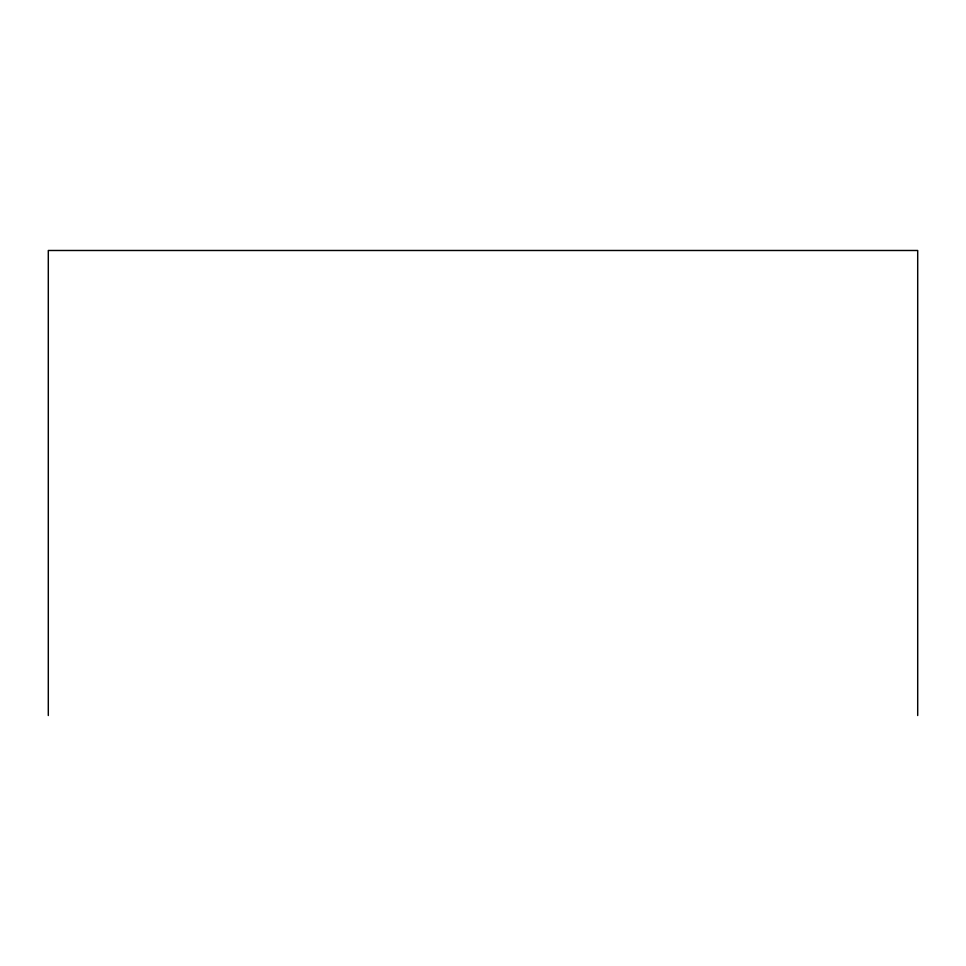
<?xml version="1.0" encoding="UTF-8"?>
<svg xmlns="http://www.w3.org/2000/svg" width="966" height="966" viewBox="0 0 966 966"><rect width="100%" height="100%" fill="white"/><g stroke="black" fill="none" stroke-linecap="round" stroke-linejoin="round"><path stroke-width="1.45" d="M917.7 715.516L917.7 250.484L48.3 250.484L48.3 715.516"/></g></svg>
